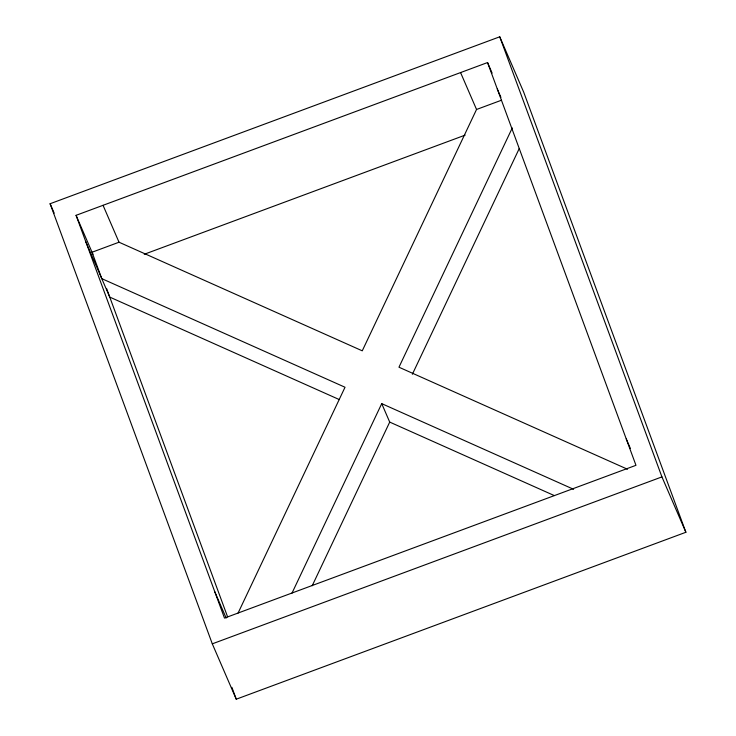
<?xml version="1.0" encoding="UTF-8"?>
<svg xmlns="http://www.w3.org/2000/svg" width="736" height="736" viewBox="0 0 736 736"><rect width="100%" height="100%" fill="white"/><g stroke="black" fill="none" stroke-linecap="round" stroke-linejoin="round"><path stroke-width="1.1" d="M238.087 613.051L345.018 387.246L101.77 278.64L92.046 252.236L119.02 242.218L362.259 350.824L476.542 109.48L501.446 100.234M291.962 593.188L381.726 403.632L573.592 489.293M512.274 127.944L398.967 367.209L627.532 469.255M312.211 585.746L389.712 422.087L381.726 403.632M412.353 374.274L519.276 148.47M50.112 203.734L499.744 36.8L523.701 92.166L685.888 532.266L236.256 699.2L212.299 643.834L50.112 203.734L54.179 213.136M487.554 62.551L635.968 465.308L224.489 618.084L76.066 215.326L487.554 62.551L492.117 73.103M144.238 254.279L465.143 135.13M212.299 643.834L661.931 476.9L685.888 532.266M339.37 399.611L109.756 297.096L85.799 241.73M389.712 422.087L554.318 495.586M497.278 88.964L500.931 97.4M626.244 438.904L630.347 448.39M460.57 72.57L476.542 109.48M103.049 205.307L119.02 242.218M76.066 215.326L92.929 254.288M214.756 591.67L226.173 618.038M499.744 36.8L661.931 476.9M106.646 288.65L227.608 616.888M231.886 687.332L236.256 699.2"/></g></svg>
